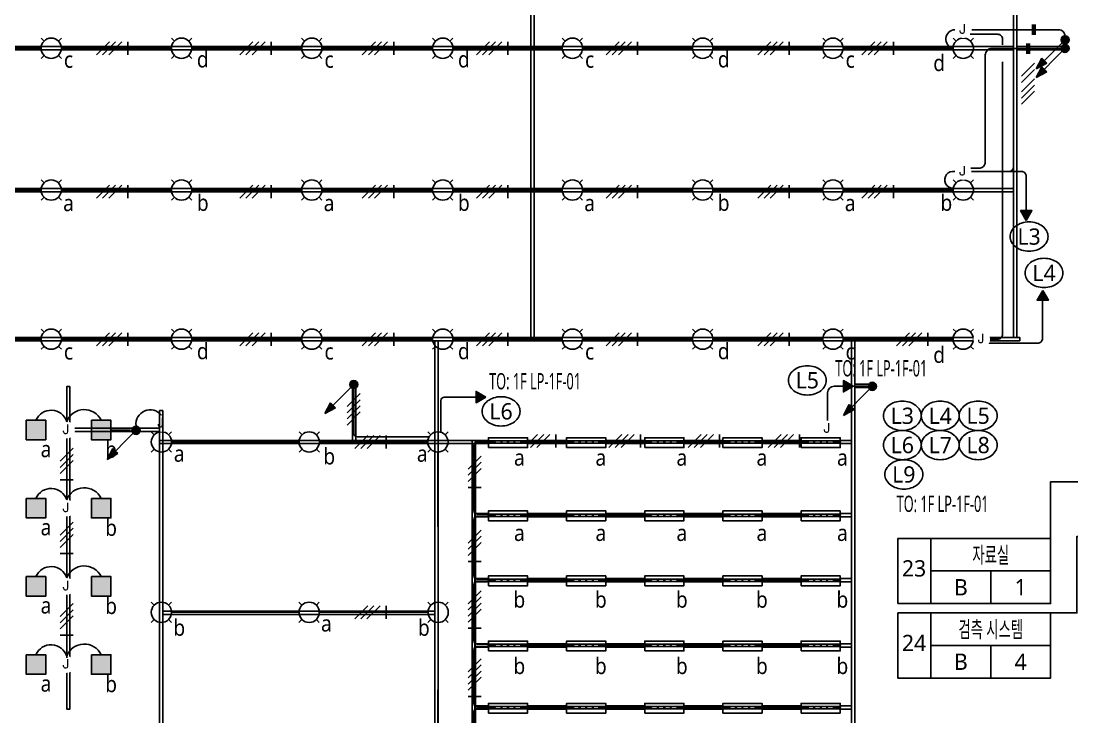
# Model space of a CAD drawing. Header units: millimetres. Extents: x -168200 to 504600, y -244718 to -125918.
# Drawn here: x 227347 to 259614, y -198666 to -177295 of the extents above; entities that cross this region are included whole.
import ezdxf
from ezdxf.enums import TextEntityAlignment as Align

# ---------------------------------------------------------------- set-up
doc = ezdxf.new("R2010")
doc.units = ezdxf.units.MM
doc.set_wipeout_variables(frame=1)
for name, color, linetype in [('elec-box', 6, 'Continuous'), ('RACEWAY-전등', 6, 'Continuous'), ('S', 4, 'Continuous'), ('sol254', 254, 'Continuous'), ('SYM', 3, 'Continuous'), ('TEXT', 7, 'Continuous'), ('TIT', 2, 'Continuous'), ('레이스웨이', 3, 'Continuous')]:
    doc.layers.add(name, color=color, linetype=linetype)
doc.styles.add('arch', font='malgun.ttf')
doc.styles.add('GHS', font='malgun.ttf')
doc.styles.add('ROMANS', font='romans.shx', dxfattribs={"height": 2.5})

# ---------------------------------------------------------------- blocks, each defined once
blk = doc.blocks.new('투광등')
at = {"layer": 'S'}
for p, q in [((297449, -300004, 660), (297571, -300125, 660)), ((298278, -300004), (298157, -300125)), ((297571, -300711), (297449, -300832)), ((298157, -300711, 660), (298278, -300832, 660))]:
    blk.add_line(p, q, dxfattribs=at)
blk.add_circle((297864, -300418), 414, dxfattribs=at)
blk = doc.blocks.new('E18')
blk.add_wipeout([(0, -1.5), (0.57, -1.39), (1.06, -1.06), (1.39, -0.57), (1.5, 0), (1.39, 0.57), (1.06, 1.06), (0.57, 1.39), (0, 1.5), (-0.57, 1.39), (-1.06, 1.06), (-1.39, 0.57), (-1.5, 0), (-1.39, -0.57), (-1.06, -1.06), (-0.57, -1.39)]).dxf.layer = 'SYM'
at = {"layer": 'SYM', "style": 'ROMANS'}
blk.add_text('J', height=1.65, dxfattribs=at).set_placement((-0.69, -0.67))
blk = doc.blocks.new('A$C07382CB1')
at = {"layer": 'SYM'}
blk.add_hatch(color=5, dxfattribs=at).paths.add_polyline_path([(393, 501), (447, 447), (501, 393), (624, 624)])
h = blk.add_hatch(color=5, dxfattribs=at)
edge = h.paths.add_edge_path()
edge.add_ellipse((0, 0), major_axis=(61.9, 61.9), ratio=1, start_angle=45, end_angle=225, ccw=False)
edge.add_ellipse((0, 0), major_axis=(61.9, 61.9), ratio=1, start_angle=225, end_angle=405, ccw=False)
for p, q in [((62, 62), (624, 624)), ((624, 624), (393, 501)), ((393, 501), (447, 447)), ((624, 624), (501, 393)), ((501, 393), (447, 447))]:
    blk.add_line(p, q, dxfattribs=at)
blk.add_circle((0, 0), 87.5, dxfattribs=at)
blk = doc.blocks.new('D8')
at = {"layer": 'SYM', "xscale": 0.00742857142770663, "yscale": 0.00742857142770663, "zscale": 0.00742857142770663}
blk.add_blockref('A$C07382CB1', (0, 0), dxfattribs=at)
blk = doc.blocks.new('A5')
at = {"layer": 'SYM'}
blk.add_lwpolyline([(0, 0), (0.83, 1.44), (-0.83, 1.44)], close=True, dxfattribs=at)
at = {"color": 6}
blk.add_wipeout([(-0.83, 1.44), (0.83, 1.44), (0, 0)], dxfattribs=at).dxf.layer = 'SYM'
at = {"layer": 'SYM'}
h = blk.add_hatch(color=6, dxfattribs=at)
h.dxf.hatch_style = 1
h.paths.add_polyline_path([(-0.83, 1.44), (0, 0), (0.83, 1.44)])
blk = doc.blocks.new('zw$F231')
at = {"layer": 'sol254'}
blk.add_hatch(color=256, dxfattribs=at).paths.add_polyline_path([(-300, 300), (-300, -300), (300, -300), (300, 300)])
at = {"layer": 'SYM'}
blk.add_lwpolyline([(-300, 300), (300, 300), (300, -300), (-300, -300)], close=True, dxfattribs=at)
blk = doc.blocks.new('zw$29C1')
blk.add_wipeout([(600, 150), (600, -150), (-600, -150), (-600, 150)]).dxf.layer = 'SYM'
at = {"layer": 'SYM'}
blk.add_lwpolyline([(600, 150), (600, -150), (-600, -150), (-600, 150)], close=True, dxfattribs=at)
blk = doc.blocks.new('레이스 웨이 등기구')
at = {"layer": 'S'}
for points in [[(113454, -190211), (113454, -190141), (114654, -190141), (114654, -190211), (113454, -190211)], [(113454, -190176), (113654, -190176)], [(114654, -190176), (114454, -190176)]]:
    blk.add_lwpolyline(points, dxfattribs=at)
blk = doc.blocks.new('A$Ccecb5d5e')
at = {"layer": '레이스웨이', "rotation": 180}
blk.add_blockref('zw$29C1', (-600, -150), dxfattribs=at)
at = {"layer": '레이스웨이'}
for centre in [(-1200, -130), (-1000, -130), (-800, -130), (-600, -130), (-400, -130), (-200, -130), (0, -130)]:
    blk.add_circle(centre, 15, dxfattribs=at)
blk.add_blockref('레이스 웨이 등기구', (-114654, 190046), dxfattribs=at)

msp = doc.modelspace()

# ---------------------------------------------------------------- linework, layer by layer
at = {"layer": 'RACEWAY-전등'}
for points in [[(243100, -159769.1), (243100, -187017.9), (243000, -187017.9), (243000, -159769.1)], [(235252.7, -178179.8), (210752.7, -178179.8), (210752.7, -178079.8), (235252.7, -178079.8)], [(257819, -178179.8), (235252.7, -178179.8), (235252.7, -178079.8), (257819, -178079.8)], [(259350, -178179.8), (257919, -178179.8), (257919, -178079.8), (259350, -178079.8)], [(235435.8, -182538.5), (210752.7, -182538.5), (210752.7, -182438.5), (235435.8, -182438.5)], [(257819, -182538.5), (235435.8, -182538.5), (235435.8, -182438.5), (257819, -182438.5)], [(235435.8, -187117.9), (210752.7, -187117.9), (210752.7, -187017.9), (235435.8, -187017.9)], [(258014.3, -187117.9), (235435.8, -187117.9), (235435.8, -187017.9), (258014.3, -187017.9)], [(240149.9, -187117.9), (240149.9, -200240.6), (240049.9, -200240.6), (240049.9, -187117.9)], [(237524.7, -190171.5), (237524.7, -188392.9), (237624.7, -188392.9), (237624.7, -190171.5)], [(228849.3, -188518.9), (228849.3, -198424.2), (228749.3, -198424.2), (228749.3, -188518.9)], [(230775, -189897.9), (228849.3, -189897.9), (228849.3, -189797.9), (230775, -189797.9)], [(240149.9, -190271.5), (231599.6, -190271.5), (231599.6, -190171.5), (240149.9, -190171.5)], [(241298.4, -190171.5), (241298.4, -203019.9), (241198.4, -203019.9), (241198.4, -190171.5)], [(252845.6, -192520.2), (241279.4, -192520.2), (241279.4, -192420.2), (252845.6, -192420.2)], [(252845.6, -194516.6), (241279.4, -194516.6), (241279.4, -194416.6), (252845.6, -194416.6)], [(231699.6, -195414.8), (240049.9, -195414.8), (240049.9, -195514.8), (231699.6, -195514.8)], [(252845.6, -196517.4), (241279.4, -196517.4), (241279.4, -196417.4), (252845.6, -196417.4)], [(252845.6, -198426.9), (241279.4, -198426.9), (241279.4, -198326.9), (252845.6, -198326.9)]]:
    msp.add_lwpolyline(points, close=True, dxfattribs=at)
at = {"layer": 'S'}
for p, q in [((252312.5, -188512), (253487.3, -188512)), ((230106.1, -189855.2), (230709.3, -189855.2))]:
    msp.add_line(p, q, dxfattribs=at)
for points in [[(224586.8, -178131.4), (227963.2, -178131.4)], [(228586.8, -178131.4), (231963.2, -178131.4)], [(232616.5, -178131.4), (235963.2, -178131.4)], [(236586.8, -178131.4), (239983, -178131.4)], [(240606.6, -178131.4), (243963.2, -178131.4)], [(244586.8, -178131.4), (247963.2, -178131.4)], [(248586.8, -178131.4), (251963.2, -178131.4)], [(252586.8, -178131.4), (255963.2, -178131.4)], [(224586.8, -182484.9), (227963.2, -182484.9)], [(228586.8, -182484.9), (231963.2, -182484.9)], [(232616.5, -182484.9), (235963.2, -182484.9)], [(236586.8, -182484.9), (239983, -182484.9)], [(240606.6, -182484.9), (243963.2, -182484.9)], [(244586.8, -182484.9), (247963.2, -182484.9)], [(248586.8, -182484.9), (251963.2, -182484.9)], [(252586.8, -182484.9), (255963.2, -182484.9)], [(224586.8, -187065), (227963.2, -187065)], [(228586.8, -187065), (231963.2, -187065)], [(232616.5, -187065), (235963.2, -187065)], [(236586.8, -187065), (239983, -187065)], [(240606.6, -187065), (243963.2, -187065)], [(244586.8, -187065), (247963.2, -187065)], [(248586.8, -187064.3), (251963.2, -187064.3)], [(252586.8, -187064.3), (255963.2, -187064.3)], [(256910, -187188.7), (256959.2, -187188.7)], [(231970.1, -190221.4), (235883.9, -190221.4)], [(236507.4, -190221.4), (239833.7, -190221.4)], [(251298.4, -190221.5), (250098.4, -190221.5)], [(251398.4, -190221.5), (251313.4, -190221.5)], [(240145.5, -190533.2), (240149.9, -195140.2)], [(251298.4, -192470.2), (250098.4, -192470.2)], [(251398.4, -192470.2), (251313.4, -192470.2)], [(251298.4, -194466.6), (250098.4, -194466.6)], [(251398.4, -194466.6), (251313.4, -194466.6)], [(231968, -195452.2), (235881.8, -195452.2)], [(236515.4, -195452), (239841.6, -195452)], [(240153.4, -195763.8), (240148, -199878.8)], [(251298.4, -196467.4), (250098.4, -196467.4)], [(251398.4, -196467.4), (251313.4, -196467.4)], [(251298.4, -198376.9), (250098.4, -198376.9)], [(251398.4, -198376.9), (251313.4, -198376.9)]]:
    msp.add_lwpolyline(points, dxfattribs=at)
for points in [[(257482.7, -178549.5), (257482.7, -186914.3, -0.4142136), (257332.7, -187064.3), (257101.1, -187064.3)], [(237563, -188580.2), (237563, -189960.8, 0.4142136), (237663, -190060.8), (239878.3, -190060.8)], [(241698.4, -190221.5), (241348.4, -190221.4, 0.4142136), (241248.4, -190321.4), (241248.4, -192337, 0.4142136), (241348.4, -192437), (241698.4, -192437.2)], [(241698.4, -194434.4), (241348.4, -194434.3, -0.4142136), (241248.4, -194334.3), (241248.4, -192603.2, -0.4142136), (241348.4, -192503.2), (241698.4, -192503.3)], [(241698.4, -194498.8), (241348.4, -194498.6, 0.4142136), (241248.4, -194598.6), (241248.4, -196329.7, 0.4142136), (241348.4, -196429.7), (241698.4, -196429.9)], [(241698.4, -198352.8), (241348.4, -198352.7, -0.4142136), (241248.4, -198252.7), (241248.4, -196604.7, -0.4142136), (241348.4, -196504.7), (241698.4, -196504.8)], [(241698.4, -198401.1), (241348.4, -198400.9, 0.4142136), (241248.4, -198500.9), (241248.4, -200627.9, 0.4142136), (241348.4, -200727.9), (241698.4, -200728)]]:
    msp.add_lwpolyline(points, format="xyb", dxfattribs=at)
for centre in [(243098.3, -190221.5), (243298.3, -190221.5), (243498.3, -190221.5), (243698.3, -190221.5), (243898.3, -190221.5), (245498.3, -190221.5), (245698.3, -190221.5), (245898.3, -190221.5), (246098.3, -190221.5), (246298.3, -190221.5), (247898.3, -190221.5), (248098.3, -190221.5), (248298.3, -190221.5), (248498.3, -190221.5), (248698.3, -190221.5), (250298.3, -190221.5), (250498.3, -190221.5), (250698.3, -190221.5), (250898.3, -190221.5), (251098.3, -190221.5), (243098.3, -192470.2), (243298.3, -192470.2), (243498.3, -192470.2), (243698.3, -192470.2), (243898.3, -192470.2), (245498.3, -192470.2), (245698.3, -192470.2), (245898.3, -192470.2), (246098.3, -192470.2), (246298.3, -192470.2), (247898.3, -192470.2), (248098.3, -192470.2), (248298.3, -192470.2), (248498.3, -192470.2), (248698.3, -192470.2), (250298.3, -192470.2), (250498.3, -192470.2), (250698.3, -192470.2), (250898.3, -192470.2), (251098.3, -192470.2), (243098.3, -194466.6), (243298.3, -194466.6), (243498.3, -194466.6), (243698.3, -194466.6), (243898.3, -194466.6), (245498.3, -194466.6), (245698.3, -194466.6), (245898.3, -194466.6), (246098.3, -194466.6), (246298.3, -194466.6), (247898.3, -194466.6), (248098.3, -194466.6), (248298.3, -194466.6), (248498.3, -194466.6), (248698.3, -194466.6), (250298.3, -194466.6), (250498.3, -194466.6), (250698.3, -194466.6), (250898.3, -194466.6), (251098.3, -194466.6), (243098.3, -196467.4), (243298.3, -196467.4), (243498.3, -196467.4), (243698.3, -196467.4), (243898.3, -196467.4), (245498.3, -196467.4), (245698.3, -196467.4), (245898.3, -196467.4), (246098.3, -196467.4), (246298.3, -196467.4), (247898.3, -196467.4), (248098.3, -196467.4), (248298.3, -196467.4), (248498.3, -196467.4), (248698.3, -196467.4), (250298.3, -196467.4), (250498.3, -196467.4), (250698.3, -196467.4), (250898.3, -196467.4), (251098.3, -196467.4), (243098.3, -198376.9), (243298.3, -198376.9), (243498.3, -198376.9), (243698.3, -198376.9), (243898.3, -198376.9), (245498.3, -198376.9), (245698.3, -198376.9), (245898.3, -198376.9), (246098.3, -198376.9), (246298.3, -198376.9), (247898.3, -198376.9), (248098.3, -198376.9), (248298.3, -198376.9), (248498.3, -198376.9), (248698.3, -198376.9), (250298.3, -198376.9), (250498.3, -198376.9), (250698.3, -198376.9), (250898.3, -198376.9), (251098.3, -198376.9)]:
    msp.add_circle(centre, 15, dxfattribs=at)
msp.add_arc((252312.5, -188712), 200, 90, 180, dxfattribs=at)
at = {"layer": 'SYM', "color": 6}
for points in [[(258443.5, -177725.8, 130.7, 130.7, 0), (258443.5, -177399.1, 0, 0, 0), (258443.5, -175803.4, 0, 0, 0)], [(258267.7, -177983, 130.7, 130.7, 0), (258267.7, -178309.6, 0, 0, 0), (258267.7, -179905.4, 0, 0, 0)]]:
    msp.add_lwpolyline(points, format="xyseb", dxfattribs=at)
for points in [[(257714.5, -183913.5, 0.123596), (257756.1, -184079.5, 0.105594), (257885, -184231.7, 0.0872703), (258067.7, -184327.8, 0.0776282), (258296.6, -184363.5, 0.0776282), (258525.5, -184327.8, 0.0872703), (258708.2, -184231.7, 0.105594), (258837, -184079.5, 0.123596), (258878.7, -183913.5, 0.123596), (258837, -183747.6, 0.105594), (258708.2, -183595.3, 0.0872703), (258525.5, -183499.3, 0.0776282), (258296.6, -183463.5, 0.0776282), (258067.7, -183499.3, 0.0872703), (257885, -183595.3, 0.105594), (257756.1, -183747.6, 0.123596)], [(250905.8, -188330, 0.123596), (250947.5, -188496, 0.105594), (251076.3, -188648.2, 0.0872703), (251259, -188744.3, 0.0776282), (251487.9, -188780, 0.0776282), (251716.8, -188744.3, 0.0872703), (251899.5, -188648.2, 0.105594), (252028.4, -188496, 0.123596), (252070, -188330, 0.123596), (252028.4, -188164.1, 0.105594), (251899.5, -188011.8, 0.0872703), (251716.8, -187915.8, 0.0776282), (251487.9, -187880, 0.0776282), (251259, -187915.8, 0.0872703), (251076.3, -188011.8, 0.105594), (250947.5, -188164.1, 0.123596)], [(250905.8, -188330, 0.123596), (250947.5, -188496, 0.105594), (251076.3, -188648.2, 0.0872703), (251259, -188744.3, 0.0776282), (251487.9, -188780, 0.0776282), (251716.8, -188744.3, 0.0872703), (251899.5, -188648.2, 0.105594), (252028.4, -188496, 0.123596), (252070, -188330, 0.123596), (252028.4, -188164.1, 0.105594), (251899.5, -188011.8, 0.0872703), (251716.8, -187915.8, 0.0776282), (251487.9, -187880, 0.0776282), (251259, -187915.8, 0.0872703), (251076.3, -188011.8, 0.105594), (250947.5, -188164.1, 0.123596)], [(253822.1, -189416.7, 0.123596), (253863.7, -189582.6, 0.105594), (253992.6, -189734.9, 0.0872703), (254175.3, -189830.9, 0.0776282), (254404.2, -189866.7, 0.0776282), (254633.1, -189830.9, 0.0872703), (254815.8, -189734.9, 0.105594), (254944.6, -189582.6, 0.123596), (254986.3, -189416.7, 0.123596), (254944.6, -189250.7, 0.105594), (254815.8, -189098.5, 0.0872703), (254633.1, -189002.4, 0.0776282), (254404.2, -188966.7, 0.0776282), (254175.3, -189002.4, 0.0872703), (253992.6, -189098.5, 0.105594), (253863.7, -189250.7, 0.123596)], [(253822.1, -189416.7, 0.123596), (253863.7, -189582.6, 0.105594), (253992.6, -189734.9, 0.0872703), (254175.3, -189830.9, 0.0776282), (254404.2, -189866.7, 0.0776282), (254633.1, -189830.9, 0.0872703), (254815.8, -189734.9, 0.105594), (254944.6, -189582.6, 0.123596), (254986.3, -189416.7, 0.123596), (254944.6, -189250.7, 0.105594), (254815.8, -189098.5, 0.0872703), (254633.1, -189002.4, 0.0776282), (254404.2, -188966.7, 0.0776282), (254175.3, -189002.4, 0.0872703), (253992.6, -189098.5, 0.105594), (253863.7, -189250.7, 0.123596)], [(254986.3, -189416.7, 0.123596), (255028, -189582.6, 0.105594), (255156.8, -189734.9, 0.0872703), (255339.5, -189830.9, 0.0776282), (255568.4, -189866.7, 0.0776282), (255797.3, -189830.9, 0.0872703), (255980, -189734.9, 0.105594), (256108.9, -189582.6, 0.123596), (256150.5, -189416.7, 0.123596), (256108.9, -189250.7, 0.105594), (255980, -189098.5, 0.0872703), (255797.3, -189002.4, 0.0776282), (255568.4, -188966.7, 0.0776282), (255339.5, -189002.4, 0.0872703), (255156.8, -189098.5, 0.105594), (255028, -189250.7, 0.123596)], [(254986.3, -189416.7, 0.123596), (255028, -189582.6, 0.105594), (255156.8, -189734.9, 0.0872703), (255339.5, -189830.9, 0.0776282), (255568.4, -189866.7, 0.0776282), (255797.3, -189830.9, 0.0872703), (255980, -189734.9, 0.105594), (256108.9, -189582.6, 0.123596), (256150.5, -189416.7, 0.123596), (256108.9, -189250.7, 0.105594), (255980, -189098.5, 0.0872703), (255797.3, -189002.4, 0.0776282), (255568.4, -188966.7, 0.0776282), (255339.5, -189002.4, 0.0872703), (255156.8, -189098.5, 0.105594), (255028, -189250.7, 0.123596)], [(256150.5, -189416.7, 0.123596), (256192.2, -189582.6, 0.105594), (256321, -189734.9, 0.0872703), (256503.7, -189830.9, 0.0776282), (256732.6, -189866.7, 0.0776282), (256961.5, -189830.9, 0.0872703), (257144.2, -189734.9, 0.105594), (257273.1, -189582.6, 0.123596), (257314.7, -189416.7, 0.123596), (257273.1, -189250.7, 0.105594), (257144.2, -189098.5, 0.0872703), (256961.5, -189002.4, 0.0776282), (256732.6, -188966.7, 0.0776282), (256503.7, -189002.4, 0.0872703), (256321, -189098.5, 0.105594), (256192.2, -189250.7, 0.123596)], [(253822.1, -190316.7, 0.123596), (253863.7, -190482.6, 0.105594), (253992.6, -190634.9, 0.0872703), (254175.3, -190730.9, 0.0776282), (254404.2, -190766.7, 0.0776282), (254633.1, -190730.9, 0.0872703), (254815.8, -190634.9, 0.105594), (254944.6, -190482.6, 0.123596), (254986.3, -190316.7, 0.123596), (254944.6, -190150.7, 0.105594), (254815.8, -189998.5, 0.0872703), (254633.1, -189902.4, 0.0776282), (254404.2, -189866.7, 0.0776282), (254175.3, -189902.4, 0.0872703), (253992.6, -189998.5, 0.105594), (253863.7, -190150.7, 0.123596)], [(253822.1, -190316.7, 0.123596), (253863.7, -190482.6, 0.105594), (253992.6, -190634.9, 0.0872703), (254175.3, -190730.9, 0.0776282), (254404.2, -190766.7, 0.0776282), (254633.1, -190730.9, 0.0872703), (254815.8, -190634.9, 0.105594), (254944.6, -190482.6, 0.123596), (254986.3, -190316.7, 0.123596), (254944.6, -190150.7, 0.105594), (254815.8, -189998.5, 0.0872703), (254633.1, -189902.4, 0.0776282), (254404.2, -189866.7, 0.0776282), (254175.3, -189902.4, 0.0872703), (253992.6, -189998.5, 0.105594), (253863.7, -190150.7, 0.123596)], [(254986.3, -190316.7, 0.123596), (255028, -190482.6, 0.105594), (255156.8, -190634.9, 0.0872703), (255339.5, -190730.9, 0.0776282), (255568.4, -190766.7, 0.0776282), (255797.3, -190730.9, 0.0872703), (255980, -190634.9, 0.105594), (256108.9, -190482.6, 0.123596), (256150.5, -190316.7, 0.123596), (256108.9, -190150.7, 0.105594), (255980, -189998.5, 0.0872703), (255797.3, -189902.4, 0.0776282), (255568.4, -189866.7, 0.0776282), (255339.5, -189902.4, 0.0872703), (255156.8, -189998.5, 0.105594), (255028, -190150.7, 0.123596)], [(254986.3, -190316.7, 0.123596), (255028, -190482.6, 0.105594), (255156.8, -190634.9, 0.0872703), (255339.5, -190730.9, 0.0776282), (255568.4, -190766.7, 0.0776282), (255797.3, -190730.9, 0.0872703), (255980, -190634.9, 0.105594), (256108.9, -190482.6, 0.123596), (256150.5, -190316.7, 0.123596), (256108.9, -190150.7, 0.105594), (255980, -189998.5, 0.0872703), (255797.3, -189902.4, 0.0776282), (255568.4, -189866.7, 0.0776282), (255339.5, -189902.4, 0.0872703), (255156.8, -189998.5, 0.105594), (255028, -190150.7, 0.123596)], [(256150.5, -190316.7, 0.123596), (256192.2, -190482.6, 0.105594), (256321, -190634.9, 0.0872703), (256503.7, -190730.9, 0.0776282), (256732.6, -190766.7, 0.0776282), (256961.5, -190730.9, 0.0872703), (257144.2, -190634.9, 0.105594), (257273.1, -190482.6, 0.123596), (257314.7, -190316.7, 0.123596), (257273.1, -190150.7, 0.105594), (257144.2, -189998.5, 0.0872703), (256961.5, -189902.4, 0.0776282), (256732.6, -189866.7, 0.0776282), (256503.7, -189902.4, 0.0872703), (256321, -189998.5, 0.105594), (256192.2, -190150.7, 0.123596)], [(256150.5, -190316.7, 0.123596), (256192.2, -190482.6, 0.105594), (256321, -190634.9, 0.0872703), (256503.7, -190730.9, 0.0776282), (256732.6, -190766.7, 0.0776282), (256961.5, -190730.9, 0.0872703), (257144.2, -190634.9, 0.105594), (257273.1, -190482.6, 0.123596), (257314.7, -190316.7, 0.123596), (257273.1, -190150.7, 0.105594), (257144.2, -189998.5, 0.0872703), (256961.5, -189902.4, 0.0776282), (256732.6, -189866.7, 0.0776282), (256503.7, -189902.4, 0.0872703), (256321, -189998.5, 0.105594), (256192.2, -190150.7, 0.123596)], [(253868.4, -191218.1, 0.123596), (253910, -191384.1, 0.105594), (254038.9, -191536.3, 0.0872703), (254221.6, -191632.4, 0.0776282), (254450.5, -191668.1, 0.0776282), (254679.4, -191632.4, 0.0872703), (254862.1, -191536.3, 0.105594), (254990.9, -191384.1, 0.123596), (255032.6, -191218.1, 0.123596), (254990.9, -191052.2, 0.105594), (254862.1, -190899.9, 0.0872703), (254679.4, -190803.9, 0.0776282), (254450.5, -190768.1, 0.0776282), (254221.6, -190803.9, 0.0872703), (254038.9, -190899.9, 0.105594), (253910, -191052.2, 0.123596)], [(253868.4, -191218.1, 0.123596), (253910, -191384.1, 0.105594), (254038.9, -191536.3, 0.0872703), (254221.6, -191632.4, 0.0776282), (254450.5, -191668.1, 0.0776282), (254679.4, -191632.4, 0.0872703), (254862.1, -191536.3, 0.105594), (254990.9, -191384.1, 0.123596), (255032.6, -191218.1, 0.123596), (254990.9, -191052.2, 0.105594), (254862.1, -190899.9, 0.0872703), (254679.4, -190803.9, 0.0776282), (254450.5, -190768.1, 0.0776282), (254221.6, -190803.9, 0.0872703), (254038.9, -190899.9, 0.105594), (253910, -191052.2, 0.123596)]]:
    msp.add_lwpolyline(points, format="xyb", close=True, dxfattribs=at)
at = {"layer": 'TIT', "color": 6}
for p, q in [((230061.1, -177931.4), (229661.1, -178331.4)), ((230249.7, -177931.4), (229849.7, -178331.4)), ((230438.2, -177931.4), (230038.2, -178331.4)), ((230626.8, -177931.4), (230626.8, -178331.4)), ((234464.1, -177931.4), (234064.1, -178331.4)), ((234652.6, -177931.4), (234252.6, -178331.4)), ((234841.2, -177931.4), (234441.2, -178331.4)), ((235029.8, -177931.4), (235029.8, -178331.4)), ((238225.3, -177931.4), (237825.3, -178331.4)), ((238413.9, -177931.4), (238013.9, -178331.4)), ((238602.5, -177931.4), (238202.5, -178331.4)), ((238791, -177931.4), (238791, -178331.4)), ((241730.5, -177931.4, 496.3), (241330.5, -178331.4, 496.3)), ((241919.1, -177931.4, 496.3), (241519.1, -178331.4, 496.3)), ((242107.6, -177931.4, 496.3), (241707.6, -178331.4, 496.3)), ((242296.2, -177931.4, 496.3), (242296.2, -178331.4, 496.3)), ((245710.8, -177931.4), (245310.8, -178331.4)), ((245899.4, -177931.4), (245499.4, -178331.4)), ((246087.9, -177931.4), (245687.9, -178331.4)), ((246276.5, -177931.4), (246276.5, -178331.4)), ((250369.9, -177931.4), (249969.9, -178331.4)), ((250558.5, -177931.4), (250158.5, -178331.4)), ((250747.1, -177931.4), (250347.1, -178331.4)), ((250935.6, -177931.4), (250935.6, -178331.4)), ((253565.5, -177931.4), (253165.5, -178331.4)), ((253754.1, -177931.4), (253354.1, -178331.4)), ((253942.7, -177931.4), (253542.7, -178331.4)), ((254131.2, -177931.4), (254131.2, -178331.4)), ((258467.7, -178590.6), (258067.7, -178990.6)), ((258467.7, -178779.1), (258067.7, -179179.1)), ((258467.7, -179073.6), (258067.7, -179473.6)), ((258467.7, -179262.1), (258067.7, -179662.1)), ((258467.7, -179450.7), (258067.7, -179850.7)), ((230061.1, -182336.7), (229661.1, -182736.7)), ((230249.7, -182336.7), (229849.7, -182736.7)), ((230438.2, -182336.7), (230038.2, -182736.7)), ((230626.8, -182336.7), (230626.8, -182736.7)), ((234464.1, -182336.7), (234064.1, -182736.7)), ((234652.6, -182336.7), (234252.6, -182736.7)), ((234841.2, -182336.7), (234441.2, -182736.7)), ((235029.8, -182336.7), (235029.8, -182736.7)), ((238225.3, -182336.7), (237825.3, -182736.7)), ((238413.9, -182336.7), (238013.9, -182736.7)), ((238602.5, -182336.7), (238202.5, -182736.7)), ((238791, -182336.7), (238791, -182736.7)), ((241730.5, -182336.7, 496.3), (241330.5, -182736.7, 496.3)), ((241919.1, -182336.7, 496.3), (241519.1, -182736.7, 496.3)), ((242107.6, -182336.7, 496.3), (241707.6, -182736.7, 496.3)), ((242296.2, -182336.7, 496.3), (242296.2, -182736.7, 496.3)), ((245710.8, -182336.7), (245310.8, -182736.7)), ((245899.4, -182336.7), (245499.4, -182736.7)), ((246087.9, -182336.7), (245687.9, -182736.7)), ((246276.5, -182336.7), (246276.5, -182736.7)), ((250369.9, -182336.7), (249969.9, -182736.7)), ((250558.5, -182336.7), (250158.5, -182736.7)), ((250747.1, -182336.7), (250347.1, -182736.7)), ((250935.6, -182336.7), (250935.6, -182736.7)), ((253565.5, -182336.7), (253165.5, -182736.7)), ((253754.1, -182336.7), (253354.1, -182736.7)), ((253942.7, -182336.7), (253542.7, -182736.7)), ((254131.2, -182336.7), (254131.2, -182736.7)), ((230061.1, -186869.5), (229661.1, -187269.5)), ((230249.7, -186869.5), (229849.7, -187269.5)), ((230438.2, -186869.5), (230038.2, -187269.5)), ((230626.8, -186869.5), (230626.8, -187269.5)), ((234464.1, -186869.5), (234064.1, -187269.5)), ((234652.6, -186869.5), (234252.6, -187269.5)), ((234841.2, -186869.5), (234441.2, -187269.5)), ((235029.8, -186869.5), (235029.8, -187269.5)), ((238225.3, -186869.5), (237825.3, -187269.5)), ((238413.9, -186869.5), (238013.9, -187269.5)), ((238602.5, -186869.5), (238202.5, -187269.5)), ((238791, -186869.5), (238791, -187269.5)), ((241730.5, -186869.5, 496.3), (241330.5, -187269.5, 496.3)), ((241919.1, -186869.5, 496.3), (241519.1, -187269.5, 496.3)), ((242107.6, -186869.5, 496.3), (241707.6, -187269.5, 496.3)), ((242296.2, -186869.5, 496.3), (242296.2, -187269.5, 496.3)), ((245710.8, -186869.5), (245310.8, -187269.5)), ((245899.4, -186869.5), (245499.4, -187269.5)), ((246087.9, -186869.5), (245687.9, -187269.5)), ((246276.5, -186869.5), (246276.5, -187269.5)), ((250369.9, -186869.5), (249969.9, -187269.5)), ((250558.5, -186869.5), (250158.5, -187269.5)), ((250747.1, -186869.5), (250347.1, -187269.5)), ((250935.6, -186869.5), (250935.6, -187269.5)), ((254625, -186869.5), (254225, -187269.5)), ((254813.6, -186869.5), (254413.6, -187269.5)), ((255002.1, -186869.5), (254602.1, -187269.5)), ((255190.7, -186869.5), (255190.7, -187269.5)), ((237363, -189134.6), (237763, -188734.6)), ((237363, -189323.1), (237763, -188923.1)), ((237363, -189511.7), (237763, -189111.7)), ((237363, -189700.2), (237763, -189300.2)), ((237993.5, -190021.4), (237593.5, -190421.4)), ((238182, -190021.4), (237782, -190421.4)), ((238370.6, -190021.4), (237970.6, -190421.4)), ((238559.2, -190021.4), (238559.2, -190421.4)), ((243204.8, -189991.4), (242804.8, -190391.4)), ((243393.3, -189991.4), (242993.3, -190391.4)), ((243581.9, -189991.4), (243181.9, -190391.4)), ((243770.5, -189991.4), (243770.5, -190391.4)), ((245797.9, -189991.4), (245397.9, -190391.4)), ((245986.5, -189991.4), (245586.5, -190391.4)), ((246175, -189991.4), (245775, -190391.4)), ((246363.6, -189991.4), (246363.6, -190391.4)), ((248226.2, -189991.4), (247826.2, -190391.4)), ((248414.8, -189991.4), (248014.8, -190391.4)), ((248603.3, -189991.4), (248203.3, -190391.4)), ((248791.9, -189991.4), (248791.9, -190391.4)), ((250686.3, -189991.4), (250286.3, -190391.4)), ((250874.8, -189991.4), (250474.8, -190391.4)), ((251063.4, -189991.4), (250663.4, -190391.4)), ((251251.9, -189991.4), (251251.9, -190391.4)), ((228549.3, -190814.3), (228949.3, -190414.3)), ((228549.3, -191002.9), (228949.3, -190602.9)), ((241079.4, -191054.1), (241479.4, -190654.1)), ((228549.3, -191191.4), (228949.3, -190791.4)), ((241079.4, -191242.7), (241479.4, -190842.7)), ((241079.4, -191431.2), (241479.4, -191031.2)), ((228549.3, -191380), (228949.3, -191380)), ((241079.4, -191619.8), (241479.4, -191619.8)), ((228549.3, -193084.3), (228949.3, -192684.3)), ((228549.3, -193272.9), (228949.3, -192872.9)), ((241079.4, -193327.2), (241479.4, -192927.2)), ((228549.3, -193461.4), (228949.3, -193061.4)), ((241079.4, -193515.8), (241479.4, -193115.8)), ((241079.4, -193704.3), (241479.4, -193304.3)), ((228549.3, -193650), (228949.3, -193650)), ((241079.4, -193892.9), (241479.4, -193892.9)), ((241079.4, -195189.3), (241479.4, -194789.3)), ((228549.3, -195584.3), (228949.3, -195184.3)), ((241079.4, -195377.9), (241479.4, -194977.9)), ((241079.4, -195566.5), (241479.4, -195166.5)), ((228549.3, -195772.9), (228949.3, -195372.9)), ((237991.5, -195252.2), (237591.5, -195652.2)), ((238180, -195252.2), (237780, -195652.2)), ((238368.6, -195252.2), (237968.6, -195652.2)), ((238557.2, -195252.2), (238557.2, -195652.2)), ((241079.4, -195755), (241479.4, -195355)), ((228549.3, -195961.4), (228949.3, -195561.4)), ((228549.3, -196150), (228949.3, -196150)), ((241079.4, -195943.6), (241479.4, -195943.6)), ((241079.4, -197279.4), (241479.4, -196879.4)), ((241079.4, -197468), (241479.4, -197068)), ((241079.4, -197656.6), (241479.4, -197256.6)), ((241079.4, -197845.1), (241479.4, -197445.1)), ((241079.4, -198033.7), (241479.4, -198033.7))]:
    msp.add_line(p, q, dxfattribs=at)

# ---------------------------------------------------------------- block references
at = {"layer": 'S'}
for name, p, xscale, yscale, zscale, rotation in [('D8', (259402, -177873.3), 192.3077051587188, 192.3077051587188, 192.3077051587188, 180), ('D8', (259402, -178137.1), 192.3077051587188, 192.3077051587188, 192.3077051587188, 180), ('A5', (258718, -185566.5), 210.0000233311651, 210.0000233311651, 210.0000233311651, 180), ('D8', (237563, -188455.2), 192.3077051587188, 192.3077051587188, 192.3077051587188, 179.9999999999999), ('A5', (241622.4, -188843.3), 210.0000233311651, 210.0000233311651, 210.0000233311651, 89.99999999999973), ('D8', (230878.4, -189863.8), 192.3077051587188, 192.3077051587188, 192.3077051587188, 179.9999999999999)]:
    msp.add_blockref(name, p, dxfattribs=dict(at, xscale=xscale, yscale=yscale, zscale=zscale, rotation=rotation))
at = {"layer": 'SYM'}
for name, p, xscale, yscale, zscale in [('투광등', (4158.9, 47906.5), 0.7524114055889802, 0.7524114055889802, 0.7524114055889802), ('투광등', (8158.9, 47906.5), 0.7524114055889802, 0.7524114055889802, 0.7524114055889802), ('투광등', (12158.9, 47906.5), 0.7524114055889802, 0.7524114055889802, 0.7524114055889802), ('투광등', (16178.7, 47906.5, 496.3), 0.7524114055889802, 0.7524114055889802, 0.7524114055889802), ('투광등', (20158.9, 47906.5), 0.7524114055889802, 0.7524114055889802, 0.7524114055889802), ('투광등', (24158.9, 47906.5), 0.7524114055889802, 0.7524114055889802, 0.7524114055889802), ('투광등', (28158.9, 47906.5), 0.7524114055889802, 0.7524114055889802, 0.7524114055889802), ('투광등', (32158.9, 47906.5), 0.7524114055889802, 0.7524114055889802, 0.7524114055889802), ('투광등', (4158.9, 43553), 0.7524114055889802, 0.7524114055889802, 0.7524114055889802), ('투광등', (8158.9, 43553), 0.7524114055889802, 0.7524114055889802, 0.7524114055889802), ('투광등', (12158.9, 43553), 0.7524114055889802, 0.7524114055889802, 0.7524114055889802), ('투광등', (16178.7, 43553, 496.3), 0.7524114055889802, 0.7524114055889802, 0.7524114055889802), ('투광등', (20158.9, 43553), 0.7524114055889802, 0.7524114055889802, 0.7524114055889802), ('투광등', (24158.9, 43553), 0.7524114055889802, 0.7524114055889802, 0.7524114055889802), ('투광등', (28158.9, 43553), 0.7524114055889802, 0.7524114055889802, 0.7524114055889802), ('투광등', (32158.9, 43553), 0.7524114055889802, 0.7524114055889802, 0.7524114055889802), ('투광등', (4158.9, 38972.9), 0.7524114055889802, 0.7524114055889802, 0.7524114055889802), ('투광등', (8158.9, 38972.9), 0.7524114055889802, 0.7524114055889802, 0.7524114055889802), ('투광등', (12158.9, 38972.9), 0.7524114055889802, 0.7524114055889802, 0.7524114055889802), ('투광등', (16178.7, 38972.9, 496.3), 0.7524114055889802, 0.7524114055889802, 0.7524114055889802), ('투광등', (20158.9, 38972.9), 0.7524114055889802, 0.7524114055889802, 0.7524114055889802), ('투광등', (24158.9, 38972.9), 0.7524114055889802, 0.7524114055889802, 0.7524114055889802), ('투광등', (28158.9, 38973.6), 0.7524114055889802, 0.7524114055889802, 0.7524114055889802), ('투광등', (32158.9, 38973.6), 0.7524114055889802, 0.7524114055889802, 0.7524114055889802), ('E18', (252112.5, -189814.3), 171.4285714273867, 171.4285714273867, 171.4285714273867), ('투광등', (7542.2, 35816.5), 0.7524114055889802, 0.7524114055889802, 0.7524114055889802), ('투광등', (12079.6, 35816.5), 0.7524114055889802, 0.7524114055889802, 0.7524114055889802), ('투광등', (16029.4, 35816.5), 0.7524114055889802, 0.7524114055889802, 0.7524114055889802), ('투광등', (7540.1, 30585.7), 0.7524114055889802, 0.7524114055889802, 0.7524114055889802), ('투광등', (12077.5, 30585.7), 0.7524114055889802, 0.7524114055889802, 0.7524114055889802), ('투광등', (16037.4, 30585.9), 0.7524114055889802, 0.7524114055889802, 0.7524114055889802)]:
    msp.add_blockref(name, p, dxfattribs=dict(at, xscale=xscale, yscale=yscale, zscale=zscale))
for p in [(227806.1, -189855.2), (229806.1, -189855.2), (227806.1, -192255.2), (229806.1, -192255.2), (227806.1, -194655.2), (229806.1, -194655.2), (227806.1, -197055.2), (229806.1, -197055.2)]:
    msp.add_blockref('zw$F231', p, dxfattribs=at)

# ---------------------------------------------------------------- texts
at = {"layer": 'elec-box', "color": 3, "style": 'GHS'}
msp.add_text('23', height=500, dxfattribs=at).set_placement((254764.6, -194101.9), align=Align.MIDDLE)
at = {"layer": 'SYM', "style": 'GHS'}
for s, p in [('L3', (258296.6, -183913.5)), ('L4', (258755.1, -185031.3)), ('L5', (251487.9, -188330)), ('L6', (242085.3, -189280.9)), ('L3', (254404.2, -189416.7)), ('L4', (255568.4, -189416.7)), ('L5', (256732.6, -189416.7)), ('L6', (254404.2, -190316.7)), ('L7', (255568.4, -190316.7)), ('L8', (256732.6, -190316.7)), ('L9', (254450.5, -191218.1))]:
    msp.add_text(s, height=500, dxfattribs=at).set_placement(p, align=Align.MIDDLE)
at = {"layer": 'SYM', "style": 'arch', "width": 0.9}
for s, p in [('a', (228113.1, -190441.9)), ('b', (230113.1, -190441.9)), ('b', (230113.1, -192841.9)), ('a', (228113.1, -192841.9)), ('a', (228113.1, -195241.9)), ('b', (230113.1, -195241.9)), ('b', (230113.1, -197641.9)), ('a', (228113.1, -197641.9))]:
    msp.add_text(s, height=500, dxfattribs=at).set_placement(p, align=Align.MIDDLE)
at = {"layer": 'SYM', "style": 'GHS', "width": 0.6}
msp.add_text('TO: 1F LP-1F-01', height=500, dxfattribs=at).set_placement((255641.9, -192120), align=Align.MIDDLE_CENTER)
at = {"layer": 'TEXT', "style": 'arch', "width": 0.9}
for s, p in [('c', (228804.6, -178483.7)), ('d', (232927.8, -178458.3)), ('c', (236804.6, -178483.7)), ('d', (240942.8, -178458.3, 496.3)), ('c', (244804.6, -178483.7)), ('d', (248921.2, -178458.3)), ('c', (252804.6, -178483.7)), ('d', (255535.9, -178569.1)), ('b', (232927.8, -182861.9)), ('b', (240942.8, -182861.9, 496.3)), ('b', (248921.2, -182861.9)), ('b', (255757.5, -182861.9)), ('a', (228804.6, -182887.3)), ('a', (236804.6, -182887.3)), ('a', (244804.6, -182887.3)), ('a', (252804.6, -182887.3)), ('c', (228804.6, -187444.5)), ('d', (232927.8, -187419.1)), ('c', (236804.6, -187444.5)), ('d', (240942.8, -187419.1, 496.3)), ('c', (244804.6, -187444.5)), ('d', (248921.2, -187419.1)), ('c', (252804.6, -187444.5)), ('d', (255535.9, -187529.8)), ('a', (232203.3, -190583.4)), ('b', (236810.3, -190648.3)), ('a', (239664.8, -190583.4)), ('a', (242647.3, -190702.6)), ('a', (245148.4, -190702.6)), ('a', (247635.1, -190702.6)), ('a', (250092.9, -190702.6)), ('a', (252565.1, -190702.6)), ('a', (242647.3, -193015.2)), ('a', (245148.4, -193015.2)), ('a', (247635.1, -193015.2)), ('a', (250092.9, -193015.2)), ('a', (252565.1, -193015.2)), ('b', (242647.3, -195047.1)), ('b', (245148.4, -195047.1)), ('b', (247635.1, -195047.1)), ('b', (250092.9, -195047.1)), ('b', (252565.1, -195047.1)), ('b', (232205.4, -195909.6)), ('a', (236722.3, -195796.5)), ('b', (239714.4, -195909.6)), ('b', (242647.3, -197085)), ('b', (245148.4, -197085)), ('b', (247635.1, -197085)), ('b', (250092.9, -197085)), ('b', (252565.1, -197085))]:
    msp.add_text(s, height=500, dxfattribs=at).set_placement(p, align=Align.MIDDLE)

# ---------------------------------------------------------------- wipeouts: each hides what was drawn before it
at = {"color": 6}
for points in [[(255284.6, -193181.9), (258954.8, -193181.9), (258954.8, -194181.9), (255284.6, -194181.9)], [(255284.6, -195469.5), (258954.8, -195469.5), (258954.8, -196469.5), (255284.6, -196469.5)]]:
    msp.add_wipeout(points, dxfattribs=at).dxf.layer = 'elec-box'

# ---------------------------------------------------------------- next in the draw order: linework, layer by layer
at = {"layer": 'elec-box', "color": 6}
msp.add_lwpolyline([(258954.8, -193181.9), (258954.8, -191440.1), (260181.6, -191440.1)], dxfattribs=at)
for points in [[(255284.6, -194181.9), (258954.8, -194181.9), (258954.8, -193181.9), (255284.6, -193181.9)], [(255284.6, -196469.5), (258954.8, -196469.5), (258954.8, -195469.5), (255284.6, -195469.5)]]:
    msp.add_lwpolyline(points, close=True, dxfattribs=at)
at = {"layer": 'RACEWAY-전등'}
msp.add_lwpolyline([(252845.6, -190271.5), (240149.9, -190271.5), (240149.9, -190171.5), (252845.6, -190171.5)], close=True, dxfattribs=at)
at = {"layer": 'S'}
msp.add_line((252112.5, -189557.1), (252112.5, -188712), dxfattribs=at)
for points in [[(257064.1, -187188.7), (258557.2, -187188.7, 0.4142136), (258707.2, -187038.7), (258707.2, -185869.6)], [(241622.4, -188843.3), (240341.2, -188843.3, 0.4142136), (240241.2, -188943.3), (240241.2, -189924.7)]]:
    msp.add_lwpolyline(points, format="xyb", dxfattribs=at)
at = {"layer": 'SYM', "color": 6}
for points in [[(258173, -185031.3, 0.123596), (258214.7, -185197.3, 0.105594), (258343.5, -185349.5, 0.0872703), (258526.2, -185445.6, 0.0776282), (258755.1, -185481.3, 0.0776282), (258984.1, -185445.6, 0.0872703), (259166.8, -185349.5, 0.105594), (259295.6, -185197.3, 0.123596), (259337.3, -185031.3, 0.123596), (259295.6, -184865.4, 0.105594), (259166.8, -184713.1, 0.0872703), (258984.1, -184617.1, 0.0776282), (258755.1, -184581.3, 0.0776282), (258526.2, -184617.1, 0.0872703), (258343.5, -184713.1, 0.105594), (258214.7, -184865.4, 0.123596)], [(241503.2, -189280.9, 0.123596), (241544.9, -189446.9, 0.105594), (241673.7, -189599.1, 0.0872703), (241856.4, -189695.2, 0.0776282), (242085.3, -189730.9, 0.0776282), (242314.2, -189695.2, 0.0872703), (242496.9, -189599.1, 0.105594), (242625.8, -189446.9, 0.123596), (242667.4, -189280.9, 0.123596), (242625.8, -189115, 0.105594), (242496.9, -188962.7, 0.0872703), (242314.2, -188866.7, 0.0776282), (242085.3, -188830.9, 0.0776282), (241856.4, -188866.7, 0.0872703), (241673.7, -188962.7, 0.105594), (241544.9, -189115, 0.123596)]]:
    msp.add_lwpolyline(points, format="xyb", close=True, dxfattribs=at)

# ---------------------------------------------------------------- next in the draw order: block references
for p in [(242898.3, -192340.3), (245298.3, -192340.3), (247698.3, -192340.3), (250098.3, -192340.3), (252498.3, -192340.3), (242898.3, -194336.7), (245298.3, -194336.7), (247698.3, -194336.7), (250098.3, -194336.7), (252498.3, -194336.7), (242898.3, -196337.4), (245298.3, -196337.4), (247698.3, -196337.4), (250098.3, -196337.4), (252498.3, -196337.4), (242898.3, -198247), (245298.3, -198247), (247698.3, -198247), (250098.3, -198247), (252498.3, -198247)]:
    msp.add_blockref('A$Ccecb5d5e', p)
at = {"layer": 'S', "xscale": -210.0000233311651, "yscale": 210.0000233311651, "zscale": 210.0000233311651}
msp.add_blockref('A5', (258211.6, -183416.6), dxfattribs=at)
at = {"layer": 'S', "xscale": 210.0000233311651, "yscale": 210.0000233311651, "zscale": 210.0000233311651, "rotation": 89.99999999999977}
msp.add_blockref('A5', (252899.9, -188512), dxfattribs=at)
at = {"layer": 'SYM', "xscale": 171.4285714273867, "yscale": 171.4285714273867, "zscale": 171.4285714273867}
for p in [(256277.5, -177562.5), (256275, -181916), (231658.3, -189652.5), (228749.3, -189855.2), (228749.3, -192255.2), (228749.3, -194655.2), (228749.3, -197055.2)]:
    msp.add_blockref('E18', p, dxfattribs=at)

# ---------------------------------------------------------------- next in the draw order: texts
at = {"layer": 'elec-box', "color": 3, "style": 'GHS', "width": 0.6}
for s, p in [('자료실', (257119.7, -193681.9)), ('검측 시스템', (257119.7, -195969.5))]:
    msp.add_text(s, height=500, dxfattribs=at).set_placement(p, align=Align.MIDDLE)
at = {"layer": 'SYM', "style": 'GHS', "width": 0.6}
msp.add_text('TO: 1F LP-1F-01', height=500, dxfattribs=at).set_placement((243128.8, -188356), align=Align.MIDDLE_CENTER)

# ---------------------------------------------------------------- next in the draw order: linework, layer by layer
at = {"layer": 'RACEWAY-전등'}
for points in [[(257919, -173765.1), (257919, -187017.6), (257819, -187017.6), (257819, -173765.1)], [(252945.6, -187117.9), (252945.6, -200805.4), (252845.6, -200805.4), (252845.6, -187117.9)], [(253400, -188548.2), (252945.6, -188548.2), (252945.6, -188448.2), (253400, -188448.2)], [(231699.6, -189259.1), (231699.6, -200136.2), (231599.6, -200136.2), (231599.6, -189259.1)], [(231599.6, -189897.9), (230900, -189897.9), (230900, -189797.9), (231599.6, -189797.9)]]:
    msp.add_lwpolyline(points, close=True, dxfattribs=at)
at = {"layer": 'S'}
for points in [[(256487.2, -177702.6), (257332.7, -177702.6, -0.4142136), (257482.7, -177852.6), (257482.7, -178022.5)], [(256534.6, -177562.5), (259202, -177562.5, -0.4142136), (259402, -177762.5), (259402, -177873.3)], [(256512.6, -181817.6), (256751.6, -181817.6, 0.4142136), (256951.6, -181617.6), (256951.6, -178337.1, -0.4142136), (257151.6, -178137.1), (259277, -178137.1)], [(257819, -178523.1), (257819, -181766, -0.4142136), (257669, -181916), (256532.1, -181916)], [(256532.1, -181916), (258061.6, -181916, -0.4142136), (258211.6, -182066), (258211.6, -183113.5)]]:
    msp.add_lwpolyline(points, format="xyb", dxfattribs=at)
for points in [[(228749.3, -190112.4), (228749.3, -191998.1)], [(228749.3, -192512.4), (228749.3, -194398.1)], [(244098.4, -192470.2), (242898.4, -192470.2)], [(246498.4, -192470.2), (245298.4, -192470.2)], [(248898.4, -192470.2), (247698.4, -192470.2)], [(244098.4, -194466.6), (242898.4, -194466.6)], [(246498.4, -194466.6), (245298.4, -194466.6)], [(248898.4, -194466.6), (247698.4, -194466.6)], [(228749.3, -194912.4), (228749.3, -196848.4)], [(244098.4, -196467.4), (242898.4, -196467.4)], [(246498.4, -196467.4), (245298.4, -196467.4)], [(248898.4, -196467.4), (247698.4, -196467.4)], [(244098.4, -198376.9), (242898.4, -198376.9)], [(246498.4, -198376.9), (245298.4, -198376.9)], [(248898.4, -198376.9), (247698.4, -198376.9)]]:
    msp.add_lwpolyline(points, dxfattribs=at)
for centre, radius, start, end in [((256027.1, -177850.5), 288.1, 91.33335, 257.19575), ((255968.3, -182173.7), 262.4, 79.1214, 266.74451), ((228269.7, -189752.1), 503.7, 17.80153, 156.99514), ((229286.8, -189800.7), 574.4, 25.30083, 159.34366), ((231317, -189675), 441.2, 39.33, 186.30503), ((228269.7, -192152.1), 503.7, 17.80153, 156.99514), ((229286.8, -192200.7), 574.4, 25.30083, 159.34366), ((228269.7, -194552.1), 503.7, 17.80153, 156.99514), ((229286.8, -194600.7), 574.4, 25.30083, 159.34366), ((228269.7, -196952.1), 503.7, 17.80153, 156.99514), ((229286.8, -197000.7), 574.4, 25.30083, 159.34366)]:
    msp.add_arc(centre, radius, start, end, dxfattribs=at)

# ---------------------------------------------------------------- next in the draw order: block references
for p in [(242898.3, -190091.6), (245298.3, -190091.6), (247698.3, -190091.6), (250098.3, -190091.6), (252498.3, -190091.6)]:
    msp.add_blockref('A$Ccecb5d5e', p)
at = {"layer": 'S', "xscale": 192.3077051587188, "yscale": 192.3077051587188, "zscale": 192.3077051587188, "rotation": 179.9999999999999}
msp.add_blockref('D8', (253487.3, -188512), dxfattribs=at)
at = {"layer": 'SYM', "xscale": 171.4285714273867, "yscale": 171.4285714273867, "zscale": 171.4285714273867}
msp.add_blockref('E18', (256843.9, -187064.3), dxfattribs=at)

# ---------------------------------------------------------------- next in the draw order: texts
at = {"layer": 'SYM', "style": 'GHS', "width": 0.6}
msp.add_text('TO: 1F LP-1F-01', height=500, dxfattribs=at).set_placement((253759.6, -187958.3), align=Align.MIDDLE_CENTER)

# ---------------------------------------------------------------- next in the draw order: wipeouts: each hides what was drawn before it
at = {"color": 6}
for points in [[(255284.6, -194181.9), (257119.7, -194181.9), (257119.7, -195181.9), (255284.6, -195181.9)], [(255284.6, -196469.5), (257119.7, -196469.5), (257119.7, -197469.5), (255284.6, -197469.5)]]:
    msp.add_wipeout(points, dxfattribs=at).dxf.layer = 'elec-box'

# ---------------------------------------------------------------- next in the draw order: linework, layer by layer
at = {"layer": 'elec-box', "color": 6}
for points in [[(254269.5, -195181.9), (255284.6, -195181.9), (255284.6, -193181.9), (254269.5, -193181.9)], [(255284.6, -195181.9), (257119.7, -195181.9), (257119.7, -194181.9), (255284.6, -194181.9)], [(254269.5, -197469.5), (255284.6, -197469.5), (255284.6, -195469.5), (254269.5, -195469.5)], [(255284.6, -197469.5), (257119.7, -197469.5), (257119.7, -196469.5), (255284.6, -196469.5)]]:
    msp.add_lwpolyline(points, close=True, dxfattribs=at)
at = {"layer": 'S'}
for points in [[(244098.4, -190221.5), (242898.4, -190221.5)], [(246498.4, -190221.5), (245298.4, -190221.5)], [(248898.4, -190221.5), (247698.4, -190221.5)]]:
    msp.add_lwpolyline(points, dxfattribs=at)

# ---------------------------------------------------------------- next in the draw order: texts
at = {"layer": 'elec-box', "color": 3, "style": 'GHS'}
for s, p in [('B', (256202.1, -194681.9)), ('24', (254764.6, -196389.5)), ('B', (256202.1, -196969.5))]:
    msp.add_text(s, height=500, dxfattribs=at).set_placement(p, align=Align.MIDDLE)

# ---------------------------------------------------------------- next in the draw order: wipeouts: each hides what was drawn before it
at = {"color": 6}
for points in [[(257119.7, -194181.9), (258954.8, -194181.9), (258954.8, -195181.9), (257119.7, -195181.9)], [(257119.7, -196469.5), (258954.8, -196469.5), (258954.8, -197469.5), (257119.7, -197469.5)]]:
    msp.add_wipeout(points, dxfattribs=at).dxf.layer = 'elec-box'

# ---------------------------------------------------------------- next in the draw order: linework, layer by layer
at = {"layer": 'elec-box', "color": 6}
msp.add_lwpolyline([(258954.8, -195469.5), (259764.4, -195469.5), (259764.4, -193118.8), (264168.7, -193118.8), (264168.7, -192160.9)], dxfattribs=at)
for points in [[(257119.7, -195181.9), (258954.8, -195181.9), (258954.8, -194181.9), (257119.7, -194181.9)], [(257119.7, -197469.5), (258954.8, -197469.5), (258954.8, -196469.5), (257119.7, -196469.5)]]:
    msp.add_lwpolyline(points, close=True, dxfattribs=at)

# ---------------------------------------------------------------- next in the draw order: texts
at = {"layer": 'elec-box', "color": 3, "style": 'GHS'}
for s, p in [('1', (258037.2, -194681.9)), ('4', (258037.2, -196969.5))]:
    msp.add_text(s, height=500, dxfattribs=at).set_placement(p, align=Align.MIDDLE)

doc.saveas('drawing.dxf')
